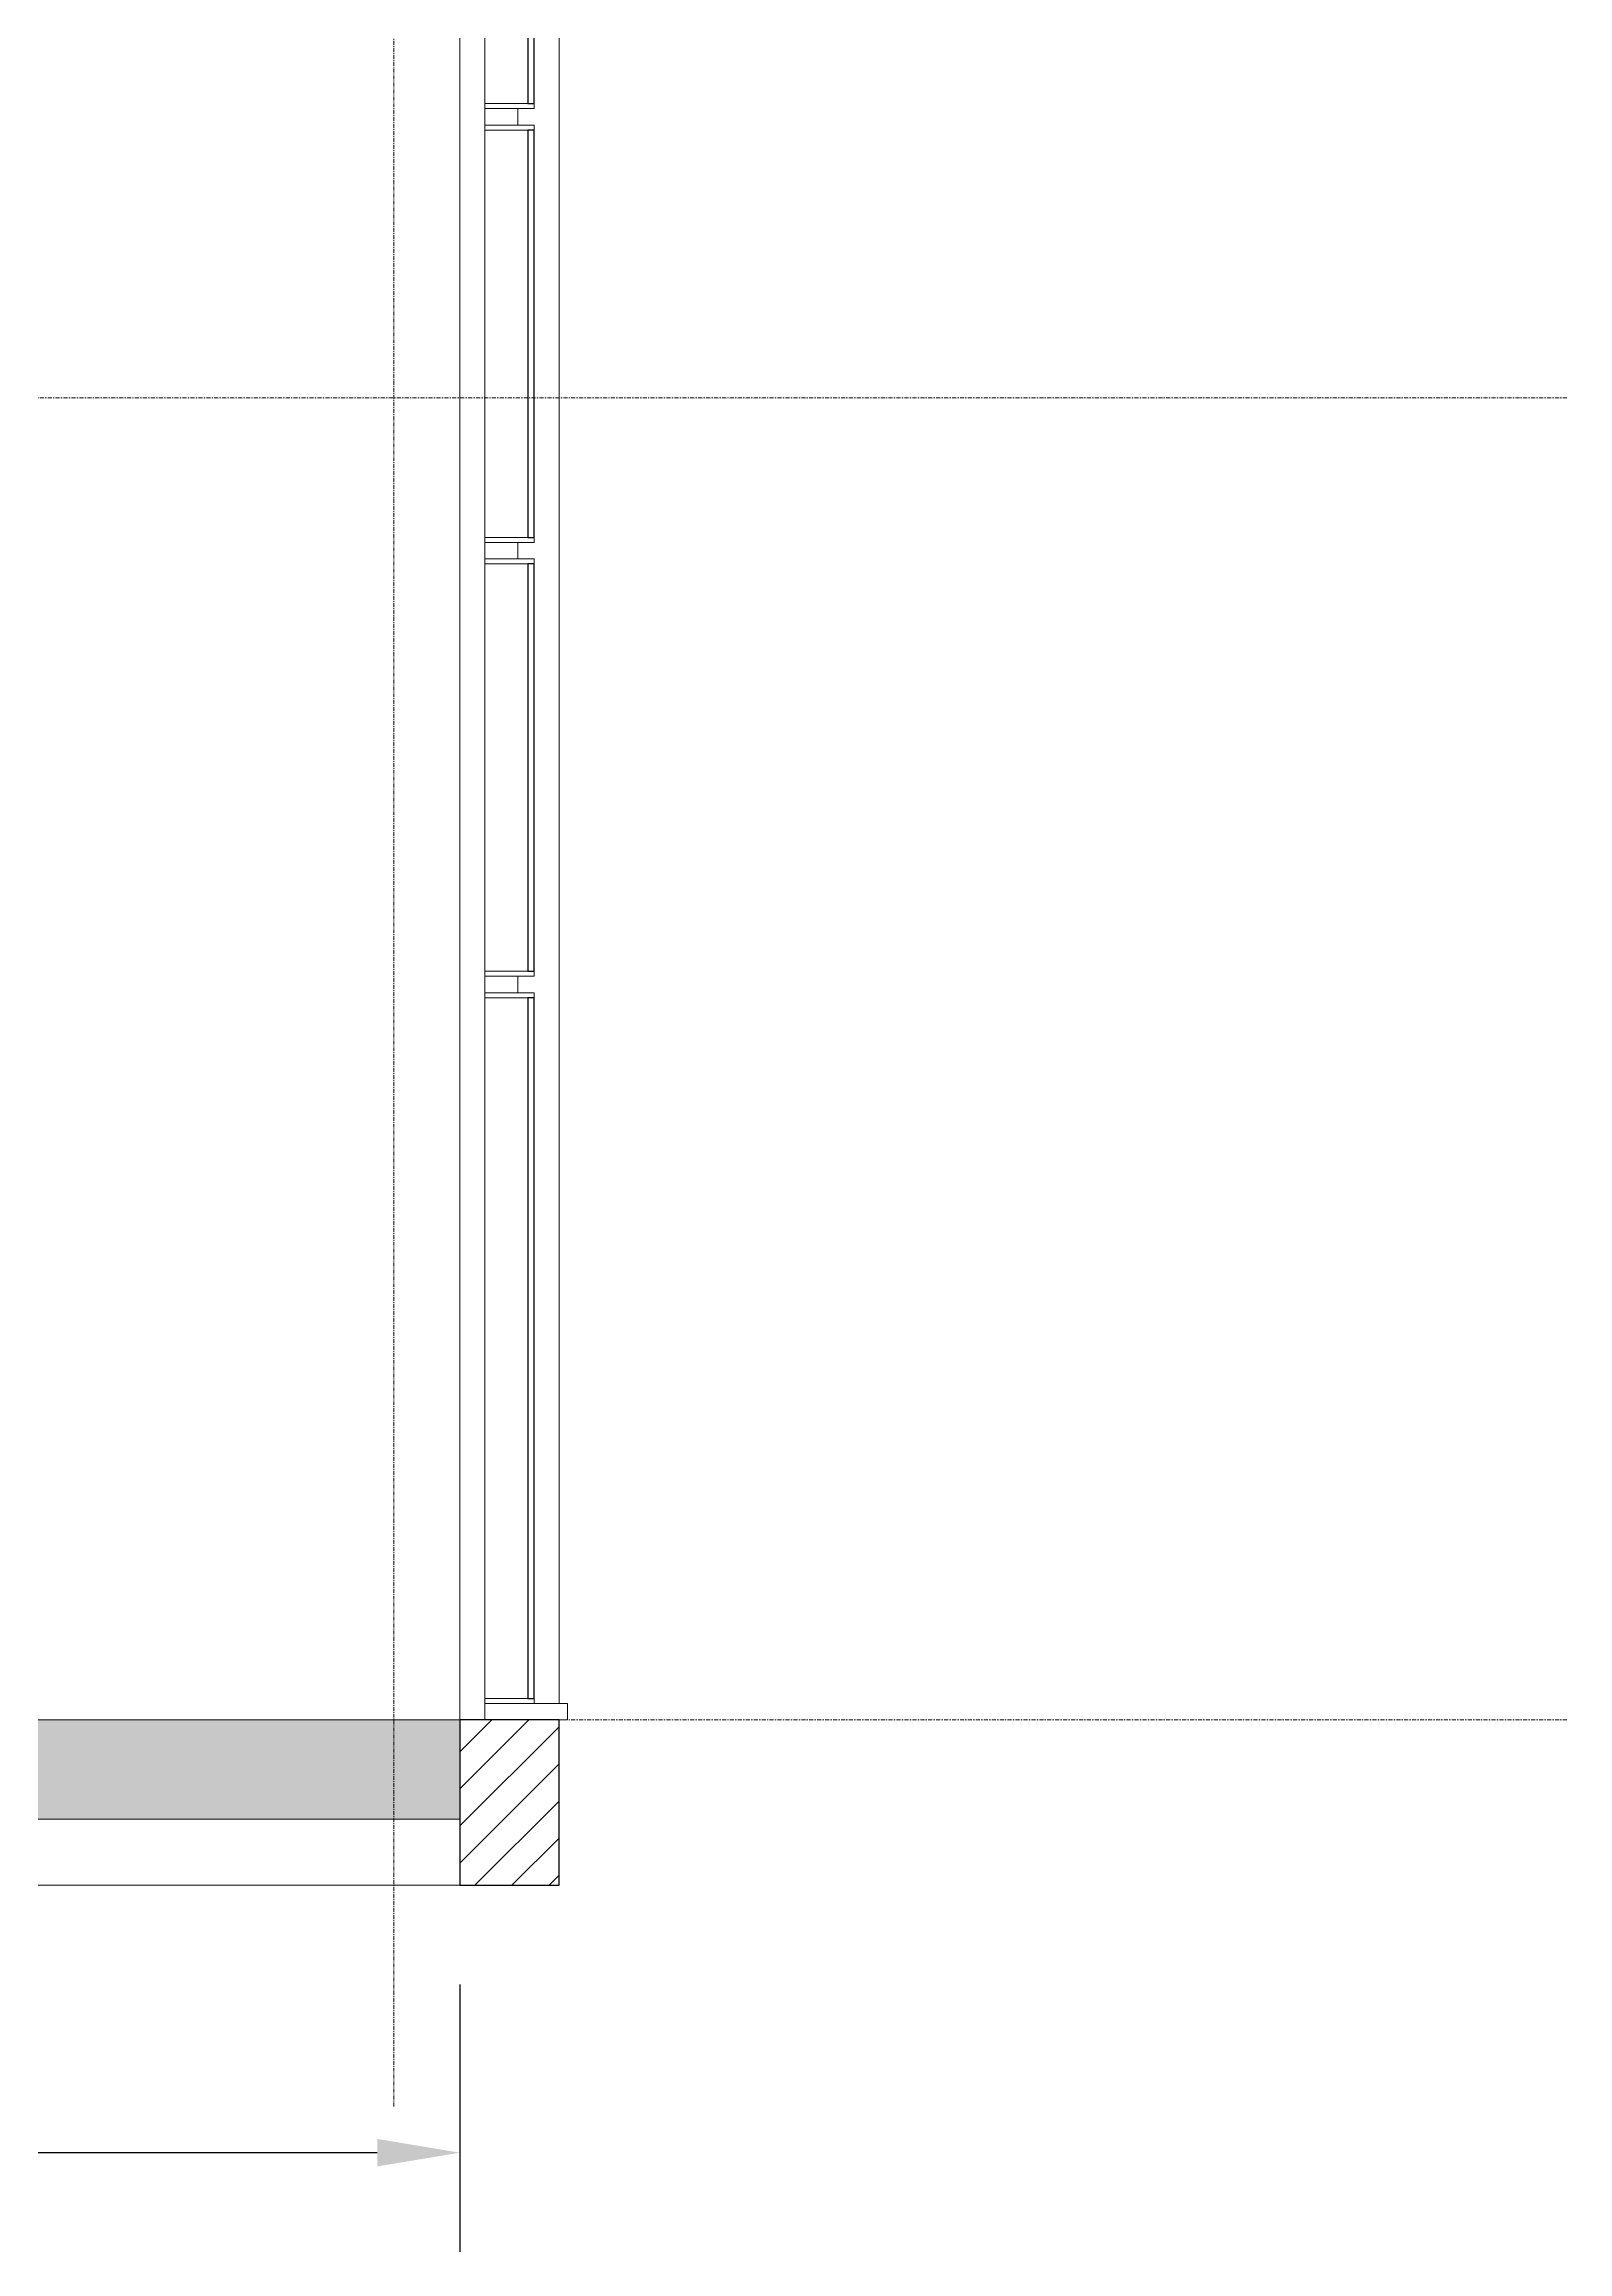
# Model space of a CAD drawing. Header units: millimetres. Extents: x 59 to 37899, y 0 to 14704.
# Drawn here: x 33289 to 37899, y 0 to 6679 of the extents above; entities that cross this region are included whole.
import ezdxf

# ---------------------------------------------------------------- set-up
doc = ezdxf.new("R2010")
doc.units = ezdxf.units.MM
doc.linetypes.add('AEC_Centre', pattern=[24, 12, -4, 4, -4])
doc.linetypes.add('Grid Line', pattern=[21, 12, -3, 3, -3])
for name, color, linetype, lineweight in [('A-G22-M-FloorOutline', 6, 'Continuous', 15), ('A-G221-H-FloorSlabs', 8, 'Continuous', 15), ('A-G25-M-WallPatterns', 7, 'Continuous', 15), ('A-G25-M-Walls', 7, 'Continuous', 15), ('A-G321-M-WindowCills', 3, 'Continuous', 15), ('A-G321-M-Windows', 6, 'Continuous', 15), ('A-G421-M-GridsStructural', 1, 'Continuous', 5), ('A-Z051-M-Levels', 6, 'Continuous', 5), ('A-Z23-D-Dimensions', 7, 'Continuous', 5)]:
    doc.layers.add(name, color=color, linetype=linetype, lineweight=lineweight)
doc.styles.add('WF-2.5', font='arial.ttf', dxfattribs={"height": 2.5})
doc.dimstyles.new('WF-Dims', dxfattribs={"dimtxt": 2.5, "dimasz": 2.5, "dimexe": 3, "dimexo": 3, "dimgap": 2, "dimtad": 1, "dimdec": 0, "dimzin": 0, "dimdsep": 46, "dimtxsty": 'WF-2.5', "dimcen": 0, "dimadec": 0, "dimazin": 0, "dimtfac": 1, "dimtdec": 0, "dimtix": 1, "dimtofl": 0, "dimtmove": 0, "dimatfit": 3, "dimfxl": 1, "dimtolj": 1, "dimtzin": 0, "dimarcsym": 0})

# ---------------------------------------------------------------- blocks, each defined once
blk = doc.blocks.new('Curtain Wall Panel - Plain - Curtain Wall Panel - Plain-240381-Section 2')
at = {"layer": 'A-G321-M-Windows', "lineweight": 20}
for p, q in [((22803.8, 2200), (22653.8, 2200)), ((22653.8, 2200), (22653.8, 2185)), ((22653.8, 2185), (22803.8, 2185)), ((22803.8, 2185), (22803.8, 2200)), ((22803.8, 65), (22653.8, 65)), ((22653.8, 65), (22653.8, 50)), ((22653.8, 50), (22803.8, 50)), ((22803.8, 50), (22803.8, 65))]:
    blk.add_line(p, q, dxfattribs=at)
at = {"layer": 'A-G321-M-Windows'}
blk.add_line((22653.8, 2185), (22653.8, 65), dxfattribs=at)
at = {"layer": 'A-G321-M-Windows', "lineweight": 25}
for p, q in [((22783.8, 2185), (22783.8, 65)), ((22803.8, 2185), (22783.8, 2185)), ((22803.8, 65), (22803.8, 2185)), ((22783.8, 65), (22803.8, 65))]:
    blk.add_line(p, q, dxfattribs=at)
blk = doc.blocks.new('Rectangular Mullion - 50 x 250mm-235817-Section 2')
at = {"layer": 'A-G321-M-WindowCills', "lineweight": 20}
for p, q in [((22653.8, 50), (22653.8, 0)), ((22903.8, 50), (22653.8, 50)), ((22653.8, 0), (22903.8, 0)), ((22903.8, 0), (22903.8, 50))]:
    blk.add_line(p, q, dxfattribs=at)
blk = doc.blocks.new('Curtain Wall Panel - Plain - Curtain Wall Panel - Plain-240392-Section 2')
at = {"layer": 'A-G321-M-Windows', "lineweight": 20}
for p, q in [((22803.8, 6200), (22653.8, 6200)), ((22653.8, 6200), (22653.8, 6185)), ((22653.8, 6185), (22803.8, 6185)), ((22803.8, 6185), (22803.8, 6200)), ((22803.8, 4890), (22653.8, 4890)), ((22653.8, 4890), (22653.8, 4875)), ((22803.8, 4875), (22803.8, 4890)), ((22653.8, 4875), (22803.8, 4875))]:
    blk.add_line(p, q, dxfattribs=at)
at = {"layer": 'A-G321-M-Windows'}
blk.add_line((22653.8, 6185), (22653.8, 4890), dxfattribs=at)
at = {"layer": 'A-G321-M-Windows', "lineweight": 25}
for p, q in [((22783.8, 6185), (22783.8, 4890)), ((22803.8, 6185), (22783.8, 6185)), ((22803.8, 4890), (22803.8, 6185)), ((22783.8, 4890), (22803.8, 4890))]:
    blk.add_line(p, q, dxfattribs=at)
blk = doc.blocks.new('Curtain Wall Panel - Plain - Curtain Wall Panel - Plain-240387-Section 2')
at = {"layer": 'A-G321-M-Windows', "lineweight": 20}
for p, q in [((22803.8, 3512.5), (22653.8, 3512.5)), ((22653.8, 3512.5), (22653.8, 3497.5)), ((22653.8, 3497.5), (22803.8, 3497.5)), ((22803.8, 3497.5), (22803.8, 3512.5)), ((22803.8, 2265), (22653.8, 2265)), ((22653.8, 2265), (22653.8, 2250)), ((22653.8, 2250), (22803.8, 2250)), ((22803.8, 2250), (22803.8, 2265))]:
    blk.add_line(p, q, dxfattribs=at)
at = {"layer": 'A-G321-M-Windows'}
blk.add_line((22653.8, 3497.5), (22653.8, 2265), dxfattribs=at)
at = {"layer": 'A-G321-M-Windows', "lineweight": 25}
for p, q in [((22783.8, 3497.5), (22783.8, 2265)), ((22803.8, 3497.5), (22783.8, 3497.5)), ((22803.8, 2265), (22803.8, 3497.5)), ((22783.8, 2265), (22803.8, 2265))]:
    blk.add_line(p, q, dxfattribs=at)
blk = doc.blocks.new('Rectangular Mullion - 50 x 100mm-240378-Section 2')
at = {"layer": 'A-G321-M-WindowCills', "lineweight": 20}
for p, q in [((22653.8, 2250), (22653.8, 2200)), ((22753.8, 2250), (22653.8, 2250)), ((22753.8, 2200), (22753.8, 2250)), ((22653.8, 2200), (22753.8, 2200))]:
    blk.add_line(p, q, dxfattribs=at)
blk = doc.blocks.new('*D159')
at = {"layer": 'A-Z23-D-Dimensions', "color": 0, "lineweight": -2, "transparency": 16777216}
for p, q in [((4847.1, 809.3), (4847.1, 0)), ((34547.1, 809.3), (34547.1, 0)), ((34297.1, 300), (5097.1, 300))]:
    blk.add_line(p, q, dxfattribs=at)
at = {"layer": 'A-Z23-D-Dimensions', "color": 0, "transparency": 16777216}
for points in [[(5097.1, 341.7), (5097.1, 258.3), (4847.1, 300)], [(34297.1, 341.7), (34297.1, 258.3), (34547.1, 300)]]:
    blk.add_solid(points, dxfattribs=at)
at = {"layer": 'Defpoints', "color": 0, "transparency": 16777216}
for p in [(4847.1, 1109.3), (34547.1, 1109.3), (4847.1, 300)]:
    blk.add_point(p, dxfattribs=at)
at = {"layer": 'A-Z23-D-Dimensions', "color": 0, "transparency": 16777216, "insert": (19697.1, 627.6), "char_height": 250, "attachment_point": 5, "style": 'WF-2.5'}
blk.add_mtext('\\A1;29700', dxfattribs=at)

msp = doc.modelspace()

# ---------------------------------------------------------------- hatches: boundary and pattern name
at = {"layer": 'A-G221-H-FloorSlabs'}
h = msp.add_hatch(color=256, dxfattribs=at)
h.dxf.hatch_style = 1
h.paths.add_polyline_path([(4847.1, 5609.3), (4847.1, 5309.3), (28023.7, 5309.3), (28023.7, 5609.3), (26306.5, 5609.3)])
h.paths.add_polyline_path([(34547.1, 1309.3), (34547.1, 1609.3), (20047.1, 1609.3), (19947.1, 1609.3), (18147.1, 1609.3), (18047.1, 1609.3), (17847.1, 1609.3), (17747.1, 1609.3), (15947.1, 1609.3), (15847.1, 1609.3), (4847.1, 1609.3), (4847.1, 1309.3)])
at = {"layer": 'A-G25-M-WallPatterns'}
h = msp.add_hatch(dxfattribs=at)
h.set_pattern_fill('ANSI31', color=256, scale=25)
h.set_pattern_definition([(45, (11968.25, 1609.31), (-56.1266, 56.1266), [])])
h.paths.add_polyline_path([(4547.1, 7809.3), (4847.1, 7809.3), (4847.1, 8270, 0.001846), (4547.1, 8135)])
h.paths.add_polyline_path([(4547.1, 3809.3), (4847.1, 3809.3), (4847.1, 7359.3), (4547.1, 7359.3)])
h.paths.add_polyline_path([(4847.1, 3359.3), (4547.1, 3359.3), (4547.1, 1109.3), (4847.1, 1109.3)])
h.paths.add_polyline_path([(34847.1, 10509.3), (34547.1, 10509.3), (34547.1, 7809.3), (34847.1, 7809.3)])
h.paths.add_polyline_path([(34547.1, 1109.3), (34847.1, 1109.3), (34847.1, 1609.3), (34622.1, 1609.3), (34547.1, 1609.3)])

# ---------------------------------------------------------------- linework, layer by layer
at = {"layer": 'A-G22-M-FloorOutline', "lineweight": 18}
for p, q in [((34547.1, 1609.3), (20047.1, 1609.3)), ((4847.1, 1309.3), (34547.1, 1309.3))]:
    msp.add_line(p, q, dxfattribs=at)
at = {"layer": 'A-G25-M-Walls'}
for p, q in [((34547.1, 1609.3), (34547.1, 7809.3)), ((34847.1, 7809.3), (34847.1, 1659.3)), ((4847.1, 1109.3), (34547.1, 1109.3))]:
    msp.add_line(p, q, dxfattribs=at)
at = {"layer": 'A-G25-M-Walls', "lineweight": 25}
for p, q in [((34547.1, 1609.3), (34547.1, 1109.3)), ((34847.1, 1609.3), (34547.1, 1609.3)), ((34847.1, 1109.3), (34847.1, 1609.3)), ((34547.1, 1109.3), (34847.1, 1109.3))]:
    msp.add_line(p, q, dxfattribs=at)
at = {"layer": 'A-G421-M-GridsStructural', "linetype": 'Grid Line'}
msp.add_line((34347.1, 440.2), (34347.1, 13403.9), dxfattribs=at)
at = {"layer": 'A-Z051-M-Levels', "linetype": 'AEC_Centre'}
for p, q in [((1908.1, 5609.3), (37898.9, 5609.3)), ((1908.1, 1609.3), (37898.9, 1609.3))]:
    msp.add_line(p, q, dxfattribs=at)

# ---------------------------------------------------------------- block references
at = {"layer": 'A-G321-M-WindowCills'}
for name, p in [('Rectangular Mullion - 50 x 100mm-240378-Section 2', (11968.3, 4234.3)), ('Rectangular Mullion - 50 x 100mm-240378-Section 2', (11968.3, 2921.8)), ('Rectangular Mullion - 50 x 100mm-240378-Section 2', (11968.3, 1609.3)), ('Rectangular Mullion - 50 x 250mm-235817-Section 2', (11968.3, 1609.3))]:
    msp.add_blockref(name, p, dxfattribs=at)
at = {"layer": 'A-G321-M-Windows'}
for name, p in [('Curtain Wall Panel - Plain - Curtain Wall Panel - Plain-240392-Section 2', (11968.3, 1609.3)), ('Curtain Wall Panel - Plain - Curtain Wall Panel - Plain-240387-Section 2', (11968.3, 2921.8)), ('Curtain Wall Panel - Plain - Curtain Wall Panel - Plain-240387-Section 2', (11968.3, 1609.3)), ('Curtain Wall Panel - Plain - Curtain Wall Panel - Plain-240381-Section 2', (11968.3, 1609.3))]:
    msp.add_blockref(name, p, dxfattribs=at)

# ---------------------------------------------------------------- dimensions: what is measured, and where the dimension line sits
at = {"layer": 'A-Z23-D-Dimensions'}
dim = msp.add_linear_dim(base=(4847.1, 300), p1=(34547.1, 1109.3), p2=(4847.1, 1109.3), dimstyle='WF-Dims', dxfattribs=at)
dim.commit()
dim.dimension.update_dxf_attribs({"geometry": '*D159', "text_midpoint": (19697.1, 627.6)})

doc.saveas('drawing.dxf')
